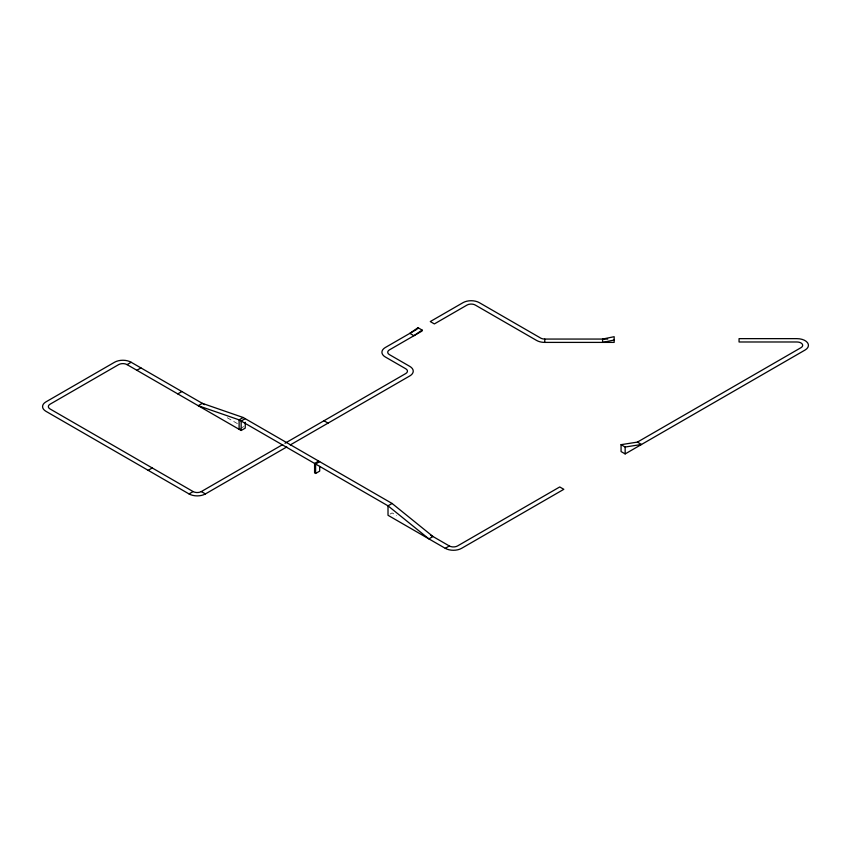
<?xml version="1.0" encoding="UTF-8"?>
<svg xmlns="http://www.w3.org/2000/svg" width="851" height="851" viewBox="0 0 851 851"><rect width="100%" height="100%" fill="white"/><g stroke="black" fill="none" stroke-linecap="round" stroke-linejoin="round"><path stroke-width="0.64" stroke-dasharray="4.25 3.19" d="M240.131 428.723L243.195 426.947L243.195 424.585M390.056 514.1L392.098 512.919L396.64 515.536M227.291 417.767L237.514 423.67"/><path stroke-width="1.28" d="M418.011 327.699L409.831 333.358L413.926 335.72L422.107 330.06L418.011 327.699L418.011 328.646M282.702 444.584L201.315 491.57A5.787 3.34 0 0 1 193.134 491.57L50.028 408.948A5.787 3.34 0 0 1 50.028 404.225L118.768 364.547A5.883 3.393 0 0 1 127.076 364.632L131.16 362.271L204.58 404.65M136.883 370.291L140.979 367.93M177.774 393.896L181.859 391.534M148.159 470.326L152.244 467.965M243.195 417.501L239.11 419.862L198.219 405.704L202.304 403.342L243.195 417.501L392.098 503.473L432.989 536.524L428.893 538.885L388.013 505.834L239.11 419.862L239.11 429.308M245.237 418.681L241.152 421.043L241.152 430.489L245.237 428.127L245.237 422.224M416.99 329.231L385.301 347.527A11.563 6.68 0 0 0 385.301 356.973L405.746 368.77A5.84 3.372 0 0 1 405.746 373.546L285 443.254M131.16 362.271A11.659 6.734 0 0 0 114.672 362.186L45.943 401.874A11.563 6.68 0 0 0 45.933 411.31L189.039 493.931L193.134 491.57M189.039 493.931A11.563 6.68 0 0 0 205.399 493.931L286.787 446.945M290.234 444.956L409.831 375.908A11.627 6.712 0 0 0 409.831 366.409L389.396 354.612A5.787 3.34 0 0 1 389.396 349.889L422.107 330.996L422.107 330.06M318.668 461.082L314.583 463.444L314.583 472.879L315.604 473.475L319.689 471.114L319.689 466.391M319.689 461.667L315.604 464.029L315.604 473.475M392.098 503.473L388.013 505.834L388.013 515.28L445.254 548.321A11.563 6.68 0 0 0 461.604 548.321L563.83 489.314L559.735 486.953L457.519 545.97A5.787 3.34 0 0 1 449.339 545.97L430.712 535.215M445.254 548.321L449.339 545.97M637.42 442.105L800.972 347.676A5.787 3.34 0 0 0 802.227 344.038A5.787 3.34 0 0 0 796.887 341.985L739.062 341.985L739.062 338.645L796.887 338.645A11.563 6.68 0 0 1 807.567 342.762A11.563 6.68 0 0 1 805.067 350.038L625.155 453.913L621.07 451.551L621.07 444.669L637.42 442.105L641.516 444.467L625.155 447.03L621.07 444.669M614.156 340.038L602.593 342.4L602.593 339.06L614.156 336.698L614.156 342.4L544.768 342.4A11.563 6.68 0 0 1 536.587 340.443L475.252 305.03A5.787 3.34 0 0 0 467.082 305.03L434.372 323.923L430.276 321.561L462.987 302.679A11.563 6.68 0 0 1 479.347 302.679L540.672 338.081A5.787 3.34 0 0 0 544.768 339.06L607.731 339.06M323.976 420.756L328.06 423.117M127.076 364.632L241.152 430.489M201.315 491.57L205.399 493.931M625.155 447.03L625.155 453.913M544.768 339.06L544.768 342.4"/></g></svg>
